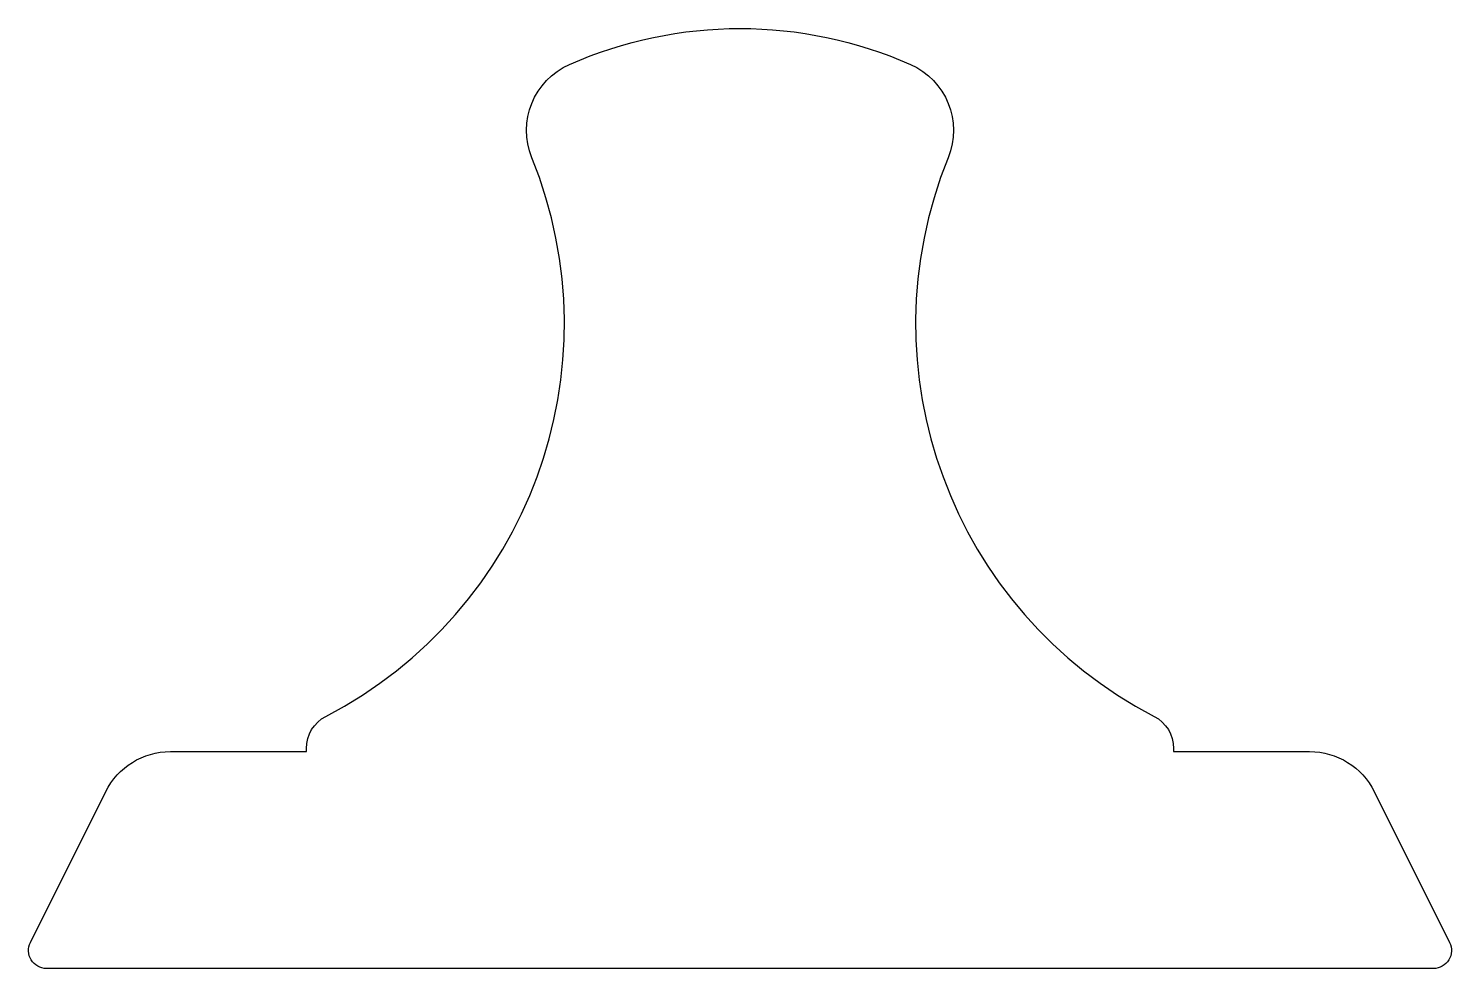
# Model space of a CAD drawing. Extents: x 171.8 to 191.5, y 226.3 to 239.3.
import ezdxf

# ---------------------------------------------------------------- set-up
doc = ezdxf.new("R2010")
doc.units = 0
doc.layers.get('0').update_dxf_attribs({"linetype": 'CONTINUOUS'})

msp = doc.modelspace()

# ---------------------------------------------------------------- linework, layer by layer
msp.add_lwpolyline([(173.789, 229.332), (175.671, 229.332), (175.671, 229.375, -0.280162), (175.941, 229.819, 0.38742), (178.79, 237.544, -0.405594), (179.313, 238.835, -0.210711), (184.028, 238.835, -0.405594), (184.551, 237.544, 0.38742), (187.401, 229.819, -0.280162), (187.671, 229.375), (187.671, 229.332), (189.553, 229.332, -0.284079), (190.447, 228.779), (191.49, 226.693, -0.557537), (191.266, 226.332), (172.075, 226.332, -0.557537), (171.852, 226.693), (172.894, 228.779, -0.284082)], format="xyb", close=True)

doc.saveas('drawing.dxf')
